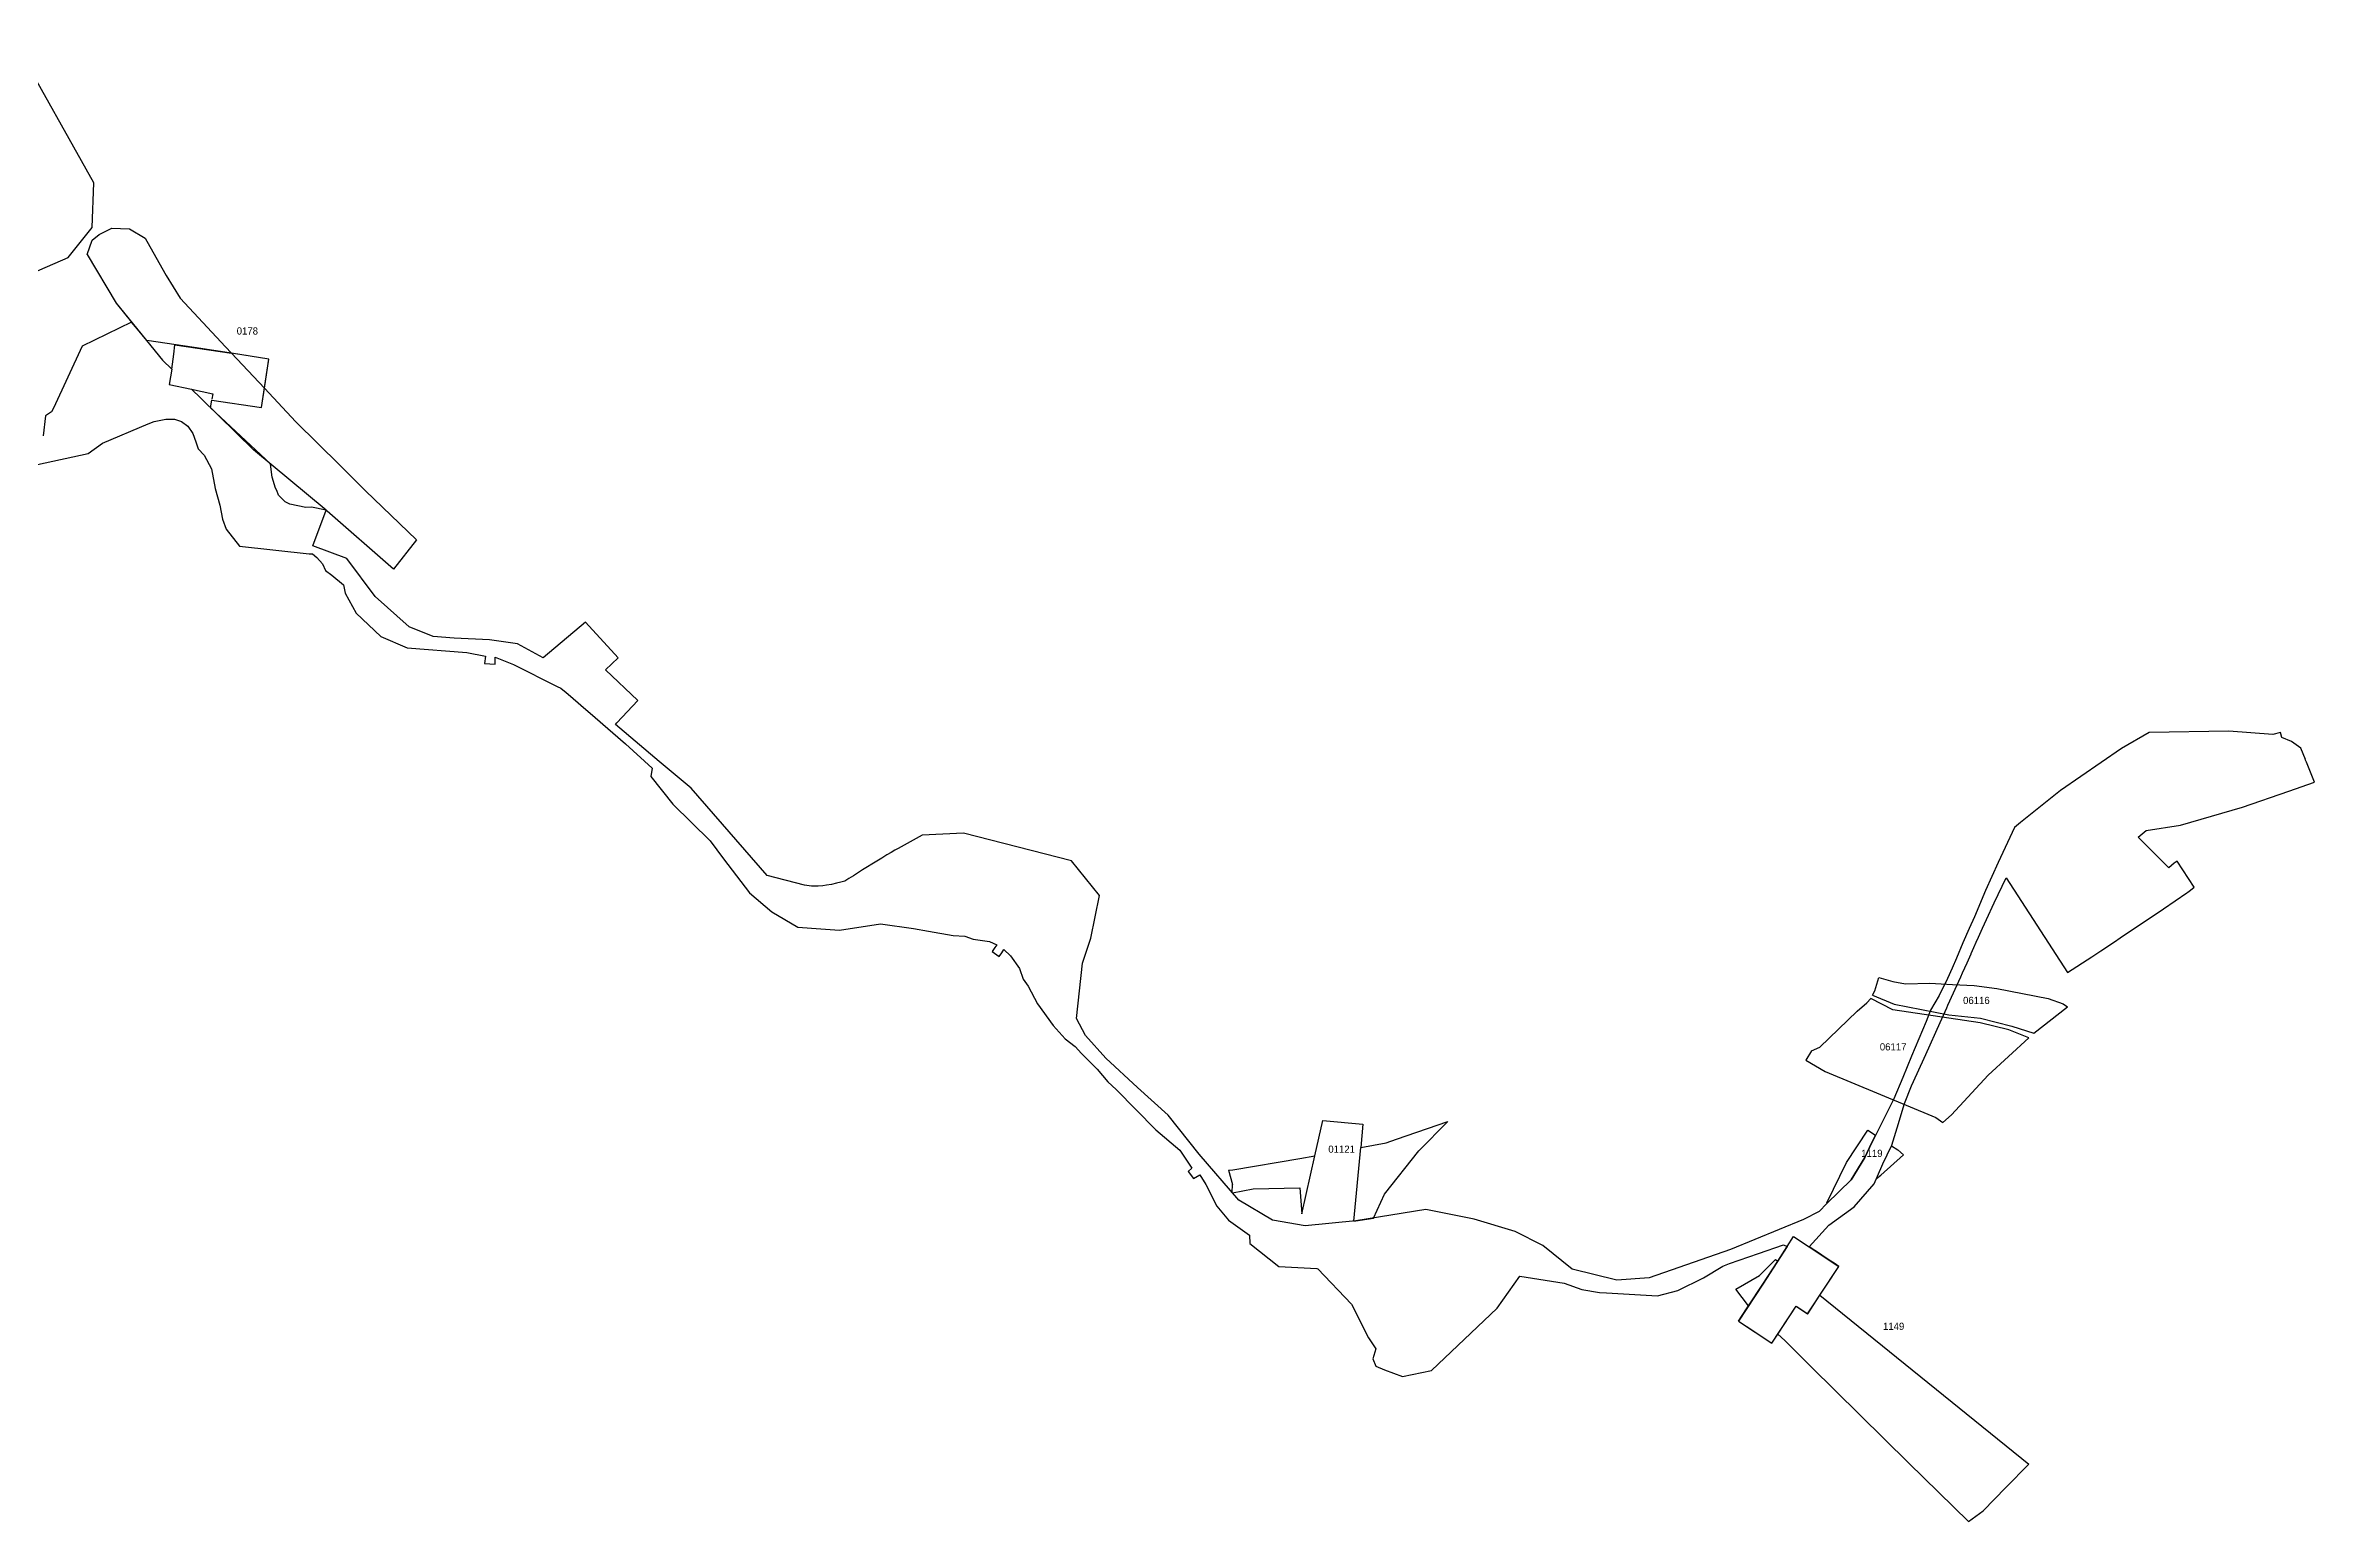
# Model space of a CAD drawing. Extents: x 545857 to 551173, y 1841643 to 1844623.
# Drawn here: x 547189 to 548773, y 1842625 to 1843655 of the extents above; entities that cross this region are included whole.
import ezdxf

# ---------------------------------------------------------------- set-up
doc = ezdxf.new("R2010")
doc.units = 0
for name, color, linetype in [('Level 10', 7, 'Continuous'), ('Level 15', 7, 'Continuous'), ('Level 50', 7, 'Continuous')]:
    doc.layers.add(name, color=color, linetype=linetype)

msp = doc.modelspace()

# ---------------------------------------------------------------- linework, layer by layer
at = {"layer": 'Level 10'}
for p, q in [((547258.9, 1843520.1), (547266.4, 1843506.8)), ((547319.3, 1843439.7), (547342.2, 1843415.4)), ((547319.3, 1843439.7), (547319.3, 1843439.7)), ((547385.4, 1843330.2), (547385.4, 1843330.2)), ((548132.6, 1842891.4), (548168.4, 1842903.7)), ((548446.7, 1842875.2), (548461.5, 1842897.6)), ((548461.5, 1842897.6), (548466.9, 1842894.1)), ((548462.7, 1842885.6), (548466.9, 1842894.1)), ((548066.4, 1842839.4), (548075.5, 1842879.8)), ((548102.8, 1842834.2), (548107.6, 1842885.6)), ((548432.9, 1842847), (548446.7, 1842875.2)), ((548449.8, 1842863), (548459.4, 1842878.5)), ((548459.4, 1842878.5), (548462.7, 1842885.6)), ((548467.5, 1842863.9), (548471.9, 1842874.2)), ((548470.6, 1842866.3), (548486.4, 1842880.4)), ((548471.9, 1842874.2), (548478.1, 1842886.8)), ((548478.1, 1842886.8), (548482.5, 1842883.9)), ((548482.5, 1842883.9), (548486.4, 1842880.4)), ((548015.2, 1842869.8), (548018.1, 1842859.8)), ((548017.9, 1842854.1), (548018.1, 1842859.8)), ((548432.8, 1842846.4), (548449.8, 1842863)), ((548467.5, 1842863.9), (548470.6, 1842866.3)), ((548398.6, 1842806.3), (548405.1, 1842816.5)), ((548405.1, 1842816.5), (548409.6, 1842823.5)), ((548409.6, 1842823.5), (548420.6, 1842816.3)), ((548420.6, 1842816.3), (548441.3, 1842802.6)), ((548369.4, 1842786.8), (548386, 1842796.3)), ((548386, 1842796.3), (548397.1, 1842807.4)), ((548388.3, 1842790.2), (548398.6, 1842806.3)), ((548397.1, 1842807.4), (548398.6, 1842806.3)), ((548428.1, 1842782.5), (548441.3, 1842802.6)), ((548378.2, 1842775), (548369.4, 1842786.8)), ((548378.2, 1842775), (548388.3, 1842790.2)), ((548419.6, 1842769.6), (548428.1, 1842782.5)), ((548428.1, 1842782.5), (548574, 1842664.6)), ((548371.2, 1842764.4), (548376.8, 1842773)), ((548371.2, 1842764.4), (548394.5, 1842749)), ((548376.8, 1842773), (548378.2, 1842775)), ((548398.8, 1842755.4), (548411.6, 1842774.8)), ((548411.6, 1842774.8), (548419.6, 1842769.6)), ((548394.5, 1842749), (548397.3, 1842753.2)), ((548397.3, 1842753.2), (548398.8, 1842755.4)), ((548398.8, 1842755.4), (548403.6, 1842750.9)), ((548403.6, 1842750.9), (548421.7, 1842732.7)), ((548421.7, 1842732.7), (548490.2, 1842665.3)), ((548490.2, 1842665.3), (548531.7, 1842624.6)), ((548557.9, 1842648.3), (548574, 1842664.6)), ((548542, 1842632), (548557.9, 1842648.3)), ((548531.7, 1842624.6), (548542, 1842632))]:
    msp.add_line(p, q, dxfattribs=at)
for points in [[(547218.5, 1843508.7), (547222, 1843518.6), (547226.9, 1843522.5), (547235.7, 1843527), (547247.8, 1843526.5), (547248.1, 1843526.5), (547258.9, 1843520.1)], [(547218.5, 1843508.7), (547218.5, 1843508.7), (547222, 1843518.6), (547226.9, 1843522.5), (547235.7, 1843527), (547247.8, 1843526.5), (547248.1, 1843526.5), (547258.9, 1843520.1), (547258.9, 1843520.1)], [(547218.5, 1843508.7), (547238.7, 1843474.8), (547271.2, 1843434.9), (547277.5, 1843428.6)], [(547218.5, 1843508.7), (547218.5, 1843508.7), (547238.7, 1843474.8), (547249.5, 1843461.5)], [(547258.9, 1843520.1), (547258.9, 1843520.1), (547266.4, 1843506.8)], [(547266.4, 1843506.8), (547273.6, 1843494), (547283.5, 1843478.2), (547315, 1843444.2), (547319.3, 1843439.7)], [(547266.4, 1843506.8), (547273.6, 1843494), (547283.5, 1843478.2), (547315, 1843444.2), (547319.3, 1843439.7)], [(547277.5, 1843428.6), (547279.1, 1843439.2), (547279.8, 1843445.7), (547319.3, 1843439.7)], [(547277.5, 1843428.6), (547277.5, 1843428.6), (547275.8, 1843417.9), (547291.4, 1843414.7)], [(547342.2, 1843415.4), (547345.3, 1843435.7), (547319.3, 1843439.7)], [(547385.4, 1843330.2), (547385.4, 1843330.2), (547334.7, 1843372.3), (547297.8, 1843408.3), (547291.4, 1843414.7)], [(547291.4, 1843414.7), (547306.2, 1843411.5), (547305.6, 1843407.6)], [(547305.5, 1843407.1), (547340.1, 1843401.8), (547342.2, 1843415.4), (547342.2, 1843415.4)], [(547342.2, 1843415.4), (547364.2, 1843392), (547394.9, 1843361.6), (547394.9, 1843361.6)], [(547394.9, 1843361.6), (547412.9, 1843343.8), (547448.3, 1843309.5), (547432.4, 1843289.1), (547386.1, 1843329.6), (547385.4, 1843330.2)], [(548464.8, 1842991.8), (548466.4, 1842994.9), (548469.2, 1843004.2), (548479, 1843001.3), (548487.9, 1842999.8), (548504.8, 1843000.2)], [(548504.8, 1843000.2), (548520.6, 1842999.2), (548535.8, 1842998.7), (548551.6, 1842996.5), (548587.4, 1842989.5), (548597.8, 1842985.8), (548600.8, 1842983.8)], [(548422.2, 1842953.1), (548427.9, 1842955.6), (548454.1, 1842980.8), (548460.8, 1842986.6), (548463.5, 1842989.5)], [(548513.9, 1842902.9), (548519.9, 1842908.3), (548545.5, 1842936.1), (548573.9, 1842962.2), (548559.9, 1842967.7), (548539.9, 1842972.6), (548518.1, 1842975.7), (548478.9, 1842981.6), (548463.5, 1842989.5)], [(548464.8, 1842991.8), (548479.8, 1842985.5), (548518, 1842978.2), (548540.2, 1842975.7), (548562, 1842970.2), (548577.3, 1842965.4), (548600.8, 1842983.8)], [(548422.2, 1842953.1), (548418.3, 1842946.6), (548431.8, 1842938.7), (548508.9, 1842906.5), (548513.9, 1842902.9)], [(548075.5, 1842879.8), (548081.1, 1842904.4), (548109.1, 1842901.8), (548107.6, 1842885.6)], [(548116.5, 1842836.3), (548124.2, 1842852.9), (548148, 1842883.3), (548168.4, 1842903.7)], [(548107.6, 1842885.6), (548125.2, 1842888.8), (548132.6, 1842891.4)], [(548015.2, 1842869.8), (548018.2, 1842870), (548065, 1842877.9), (548075.5, 1842879.8)], [(548018, 1842854), (548032.4, 1842856.8), (548065, 1842857.4), (548066.4, 1842839.4)], [(548102.8, 1842834.2), (548104, 1842834.3), (548116.5, 1842836.3)]]:
    msp.add_lwpolyline(points, dxfattribs=at)
at = {"layer": 'Level 50'}
for points in [[(547169.5, 1843490.9), (547205.2, 1843506.6), (547222.1, 1843527.4), (547223.2, 1843558.7), (547169.3, 1843654.5)], [(547375.2, 1843332.3), (547371.1, 1843332.1), (547360, 1843334.5), (547356.7, 1843336.1), (547352.1, 1843340.8), (547350.9, 1843343.9), (547349.9, 1843345.6), (547347.7, 1843353.3), (547346.9, 1843358.7), (547346.6, 1843362.5), (547304.7, 1843401.7), (547305.5, 1843407.1), (547340.1, 1843401.8), (547345.3, 1843435.7), (547320.6, 1843439.5), (547293.1, 1843443.7), (547260.1, 1843448.7), (547253.6, 1843456.6), (547249.5, 1843461.5), (547215.1, 1843444.6), (547194.9, 1843401.5), (547193.7, 1843398.9), (547189.4, 1843396.1), (547187.7, 1843382.1)], [(547183.9, 1843362.2), (547219.2, 1843369.9), (547229.1, 1843376.9), (547261, 1843390.5), (547265.2, 1843392.2), (547273.5, 1843393.7), (547279.5, 1843393.7), (547284.3, 1843392.1), (547288.7, 1843388.9), (547292.2, 1843383.7), (547294.3, 1843377.9), (547295.9, 1843373), (547300.2, 1843368.6), (547305.2, 1843359.1), (547307.9, 1843345.4), (547311.2, 1843333.7), (547313, 1843323.9), (547315.6, 1843317), (547324.9, 1843305.1), (547373.4, 1843299.7), (547375.7, 1843299.7), (547378.9, 1843297.3), (547382.9, 1843292.9), (547384.9, 1843288.1), (547389.2, 1843284.9), (547397.4, 1843278.2), (547398.7, 1843272.3), (547406.2, 1843258.3), (547423.6, 1843242.2), (547441.8, 1843234.1), (547483.5, 1843230.9), (547496.5, 1843228.3), (547495.9, 1843223.2), (547503.3, 1843222.8), (547503.4, 1843227.6), (547516.1, 1843222.6), (547546.6, 1843207.2), (547549.2, 1843206.1), (547552.8, 1843203.1), (547555.8, 1843200.5), (547563.2, 1843194.1), (547573.2, 1843185.5), (547594.4, 1843167.2), (547612.9, 1843150.3), (547612.1, 1843144.4), (547627.3, 1843125.1), (547653.3, 1843099.6), (547662.8, 1843086.9), (547680.8, 1843063.3), (547696.5, 1843049.9), (547714.6, 1843039.4), (547730.7, 1843038.2), (547743.6, 1843037.2), (547772.4, 1843041.6), (547795.4, 1843038.4), (547805.7, 1843036.4), (547823.1, 1843033.5), (547831.1, 1843033.1), (547837.1, 1843031), (547848.4, 1843029.3), (547853.5, 1843026.9), (547852.1, 1843025), (547850.2, 1843022.4), (547855.1, 1843018.8), (547856.9, 1843021.5), (547858.3, 1843023.7), (547863.1, 1843019.3), (547869.4, 1843010.4), (547871.9, 1843003.1), (547875.3, 1842998.2), (547882, 1842985.9), (547892.9, 1842970.6), (547901.3, 1842961.5), (547908.3, 1842956.1), (547912.5, 1842951.2), (547923.5, 1842940.3), (547930.9, 1842931.5), (547936.7, 1842926.1), (547936.8, 1842926), (547964.4, 1842898), (547981.3, 1842883.8), (547989.7, 1842871.1), (547987.1, 1842868.8), (547990.9, 1842864), (547995.3, 1842866.6), (547999.4, 1842859.8), (548007.1, 1842844.7), (548015.2, 1842834.8), (548029.8, 1842824.4), (548030.2, 1842818.6), (548050.3, 1842802.5), (548063.6, 1842801.8)], [(548773.4, 1843140.4), (548767.7, 1843154.5), (548766.8, 1843156.2), (548767, 1843156.3), (548763.8, 1843164.3), (548757.3, 1843168.8), (548750.6, 1843171.7), (548749.5, 1843175.1), (548744.3, 1843173.7), (548713.6, 1843176), (548657.8, 1843175.1), (548638.7, 1843164), (548595.9, 1843134.7), (548568.1, 1843112.3), (548563.8, 1843108.8), (548552.6, 1843084.4), (548543.7, 1843065), (548535.9, 1843046.6), (548532.3, 1843038.4), (548527.8, 1843028.4), (548523.5, 1843017.7), (548520.5, 1843010.6), (548517.1, 1843003.4), (548511.3, 1842991.7), (548505.2, 1842981.5), (548502.2, 1842973.5), (548491.9, 1842949.4), (548486, 1842934.5), (548479.6, 1842919.6), (548462.7, 1842885.6), (548459.4, 1842878.5), (548449.8, 1842863), (548432.8, 1842846.4), (548427.6, 1842841), (548416.5, 1842835.4), (548365.6, 1842814.3), (548308.8, 1842794.7), (548286.4, 1842793), (548255.1, 1842800.6), (548234.6, 1842817.1), (548215.3, 1842826.9), (548186.8, 1842835.5), (548152.9, 1842842.2), (548104, 1842834.3), (548068.7, 1842830.8), (548045.9, 1842834.8), (548022.5, 1842848.8), (547994.8, 1842880.9), (547973.2, 1842908.2), (547951.8, 1842927.5), (547929.5, 1842947.8), (547915.4, 1842963.8), (547909.2, 1842975.5), (547913.3, 1843014.3), (547919.1, 1843031.7), (547925.2, 1843061.4), (547905.6, 1843085.5), (547830.2, 1843104.9), (547801.3, 1843103.4), (547784.6, 1843094.1), (547782.4, 1843093), (547779.8, 1843091.5), (547776.8, 1843089.7), (547773.2, 1843087.4), (547769.7, 1843085.3), (547759.7, 1843079.2), (547753.4, 1843075.2), (547750.2, 1843073.3), (547747.3, 1843071.5), (547744.5, 1843070.7), (547741.7, 1843069.9), (547738.1, 1843069.1), (547734.7, 1843068.6), (547732.1, 1843068.2), (547728.7, 1843067.9), (547724.2, 1843067.8), (547719.2, 1843068.5), (547693.2, 1843075.4), (547640.2, 1843136.4), (547617.9, 1843155), (547587.3, 1843180.7), (547588.2, 1843181.8), (547603, 1843197.5), (547580.4, 1843218.8), (547589.1, 1843227.3), (547566.3, 1843252.1), (547536.9, 1843227.3), (547519, 1843236.9), (547499.4, 1843239.9), (547474.7, 1843241), (547460.1, 1843242.1), (547443.2, 1843248.9), (547419.5, 1843270), (547399.8, 1843296.6), (547376.1, 1843305.4), (547385.4, 1843330.3), (547375.2, 1843332.3)], [(548063.6, 1842801.8), (548076.8, 1842801.1), (548077.7, 1842801), (548101.1, 1842776.3), (548113, 1842752.8), (548118, 1842745), (548116, 1842738), (548118, 1842733), (548124.2, 1842730.5), (548136.7, 1842725.9), (548157, 1842730), (548202.7, 1842773.4), (548218.7, 1842795.7), (548249.6, 1842791), (548261.9, 1842786.6), (548274.2, 1842784.5), (548279.2, 1842784.1), (548314.7, 1842782), (548329, 1842785.8), (548346.9, 1842794.7), (548360.4, 1842802.7), (548362.7, 1842803.8), (548364.9, 1842804.6), (548385.3, 1842811.7), (548402.6, 1842817.7), (548405.1, 1842816.5), (548388.3, 1842790.2), (548388.3, 1842790.2), (548371.2, 1842764.4), (548376.6, 1842760.8), (548394.5, 1842749), (548411.6, 1842774.8), (548419.5, 1842769.6), (548432.7, 1842789.5), (548441.3, 1842802.6), (548438, 1842804.8), (548435.7, 1842806.3), (548431.7, 1842808.9), (548427.7, 1842811.6), (548420.6, 1842816.3), (548434.3, 1842831.4), (548452, 1842844.2), (548466, 1842860.3), (548471.9, 1842874.2), (548478.3, 1842887.1), (548482.1, 1842899.2), (548487, 1842916.2), (548492.1, 1842928.6), (548495.9, 1842937.2), (548501.9, 1842950.4), (548512, 1842972.8), (548516.6, 1842983), (548517.4, 1842984.8), (548517.4, 1842984.8), (548526.4, 1843004.7), (548527.5, 1843007.4), (548530.8, 1843014.5), (548533.6, 1843020.7), (548533.7, 1843021), (548535.6, 1843025.1), (548537.2, 1843028.8), (548538.8, 1843032.3), (548541.6, 1843038.6), (548544.3, 1843044.6), (548549.6, 1843056.2), (548558, 1843073.8), (548600.9, 1843007.7), (548617.9, 1843018.7), (548624.2, 1843022.8), (548633.6, 1843029.1), (548637.6, 1843031.8), (548667.9, 1843052), (548684.1, 1843063.2), (548684.9, 1843063.8), (548686.7, 1843065.2), (548689.4, 1843067.2), (548689.4, 1843067.2), (548689.4, 1843067.2), (548677.5, 1843085.3), (548675.3, 1843084), (548671.7, 1843080.6), (548650.2, 1843102.2), (548655.8, 1843106.8), (548679.7, 1843110.4), (548723, 1843123.1), (548755.5, 1843134.2), (548773.4, 1843140.4)]]:
    msp.add_lwpolyline(points, dxfattribs=at)

# ---------------------------------------------------------------- texts
at = {"layer": 'Level 15'}
for s, p in [('0178', (547322.9, 1843452.8)), ('06116', (548528, 1842985.7)), ('06117', (548469.9, 1842953.3)), ('01121', (548084.9, 1842881.9)), ('1119', (548456.9, 1842879)), ('1149', (548472.1, 1842758.3))]:
    msp.add_text(s, height=5, dxfattribs=at).set_placement(p)

doc.saveas('drawing.dxf')
